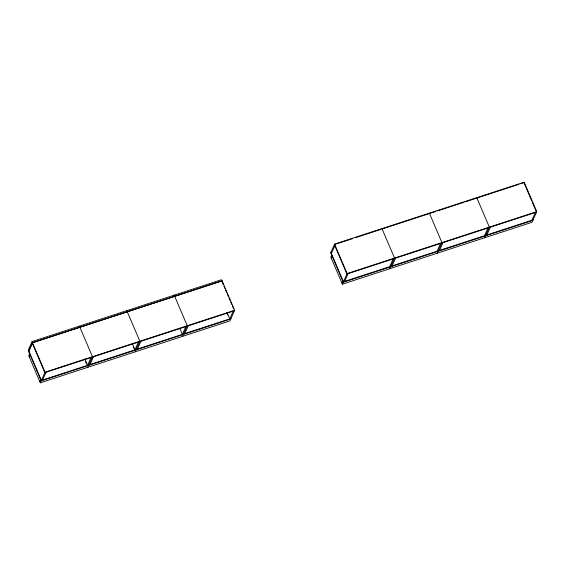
<?xml version="1.0" encoding="UTF-8"?>
<svg xmlns="http://www.w3.org/2000/svg" width="565" height="565" viewBox="0 0 565 565"><rect width="100%" height="100%" fill="white"/><g stroke="black" fill="none" stroke-linecap="round" stroke-linejoin="round"><path stroke-width="0.85" d="M32.085 341.557L28.25 350.173L28.751 351.352L32.586 342.736L32.085 341.557L79.22 326.175L79.722 327.347L32.586 342.736M29.599 353.81L28.751 355.717L40.313 382.802L229.927 320.899L234.659 310.27L222.087 280.819L32.48 342.729L28.596 351.451L41.167 380.895L230.774 318.992M29.253 356.896L30.1 354.982M39.811 381.629L40.666 379.715M40.313 382.802L45.052 372.173L32.48 342.729M42.601 380.005L46.048 372.264M91.014 357.581L87.568 365.329L84.849 358.959M87.716 367.328L92.455 356.699L79.877 327.248M90.005 364.531L93.451 356.79M138.418 342.108L134.971 349.848L132.252 343.485M135.12 351.854L139.859 341.218L127.28 311.774M137.408 349.057L140.855 341.309M173.596 296.696L174.295 295.128L221.423 279.746L221.925 280.918L174.797 296.307L174.295 295.128M185.821 326.634L182.375 334.374L179.995 328.802M182.523 336.38L187.255 325.744L174.684 296.3M184.812 333.576L188.258 325.836M221.868 281.314L222.087 280.819M233.225 311.153L229.778 318.9L227.059 312.53M331.69 255.182L330.836 257.089L342.404 284.181L532.018 222.271L536.75 211.642L524.179 182.198L334.565 244.101L330.68 252.823L343.259 282.267L532.866 220.364M331.401 253.508L334.854 245.768M331.344 258.269L332.192 256.355M341.903 283.001L342.75 281.095M342.404 284.181L347.143 273.545L334.565 244.101M344.692 281.384L348.139 273.637M389.659 266.701L393.106 258.954M389.808 268.7L394.54 258.071L381.968 228.62L381.749 229.115L429.153 213.641M392.096 265.903L395.542 258.163M437.063 251.227L440.509 243.48M437.211 253.226L441.943 242.59L429.372 213.146M439.499 250.429L442.946 242.682M476.556 198.16L476.775 197.672L489.347 227.116L484.615 237.752M484.459 235.746L487.913 228.006M486.903 234.955L490.349 227.208M524.179 182.198L523.96 182.686L525.499 186.288M531.863 220.272L535.309 212.532M335.179 244.32L352.807 238.564M355.971 237.533L380.492 229.524M429.986 213.365L435.862 211.444M437.472 210.922L463.554 202.404M464.91 201.966L518.967 184.317M520.605 183.78L523.126 182.954M45.052 372.173L234.659 310.27M347.143 273.545L536.75 211.642M234.44 310.757L44.833 372.66L32.262 343.216M536.531 212.129L346.924 274.032L334.346 244.589M230.993 318.505L41.386 380.407L28.815 350.964M533.085 219.877L343.471 281.78L330.899 252.336M525.655 186.662L527.223 190.327M527.357 190.645L528.946 194.36M529.059 194.621L531.771 200.992M532.392 202.44L536.192 211.338M222.207 282.112L223.232 284.499M223.91 286.088L224.927 288.475M225.605 290.064L226.629 292.451M227.307 294.047L228.324 296.434M229.009 298.023L230.026 300.411M230.704 302.007L231.721 304.394M232.406 305.983L233.423 308.37M227.01 313.427L227.688 315.023M133.227 346.769L133.905 348.365M85.485 361.452L86.509 363.846M126.624 310.694L79.488 326.083L79.99 327.262L127.125 311.873L126.624 310.694M174.02 295.22L126.892 310.609L127.393 311.781L174.529 296.399L174.02 295.22"/></g></svg>
